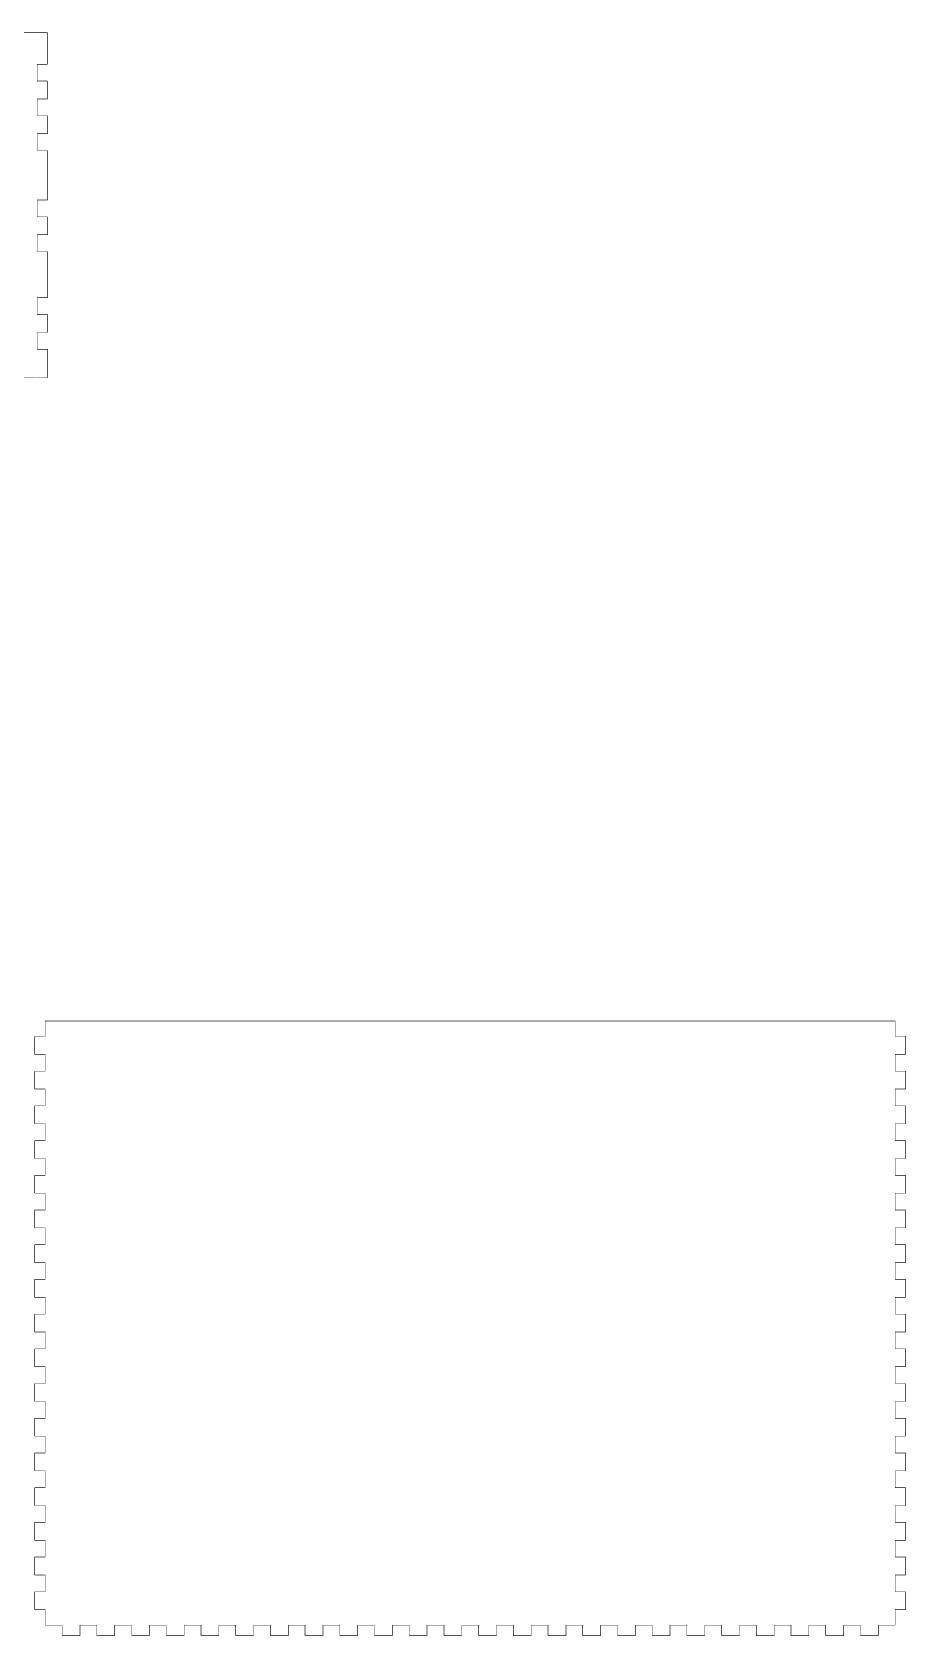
# Model space of a CAD drawing. Extents: x 1 to 1340, y 1 to 615.
# Drawn here: x 335 to 669, y 1 to 615 of the extents above; entities that cross this region are included whole.
import ezdxf

# ---------------------------------------------------------------- set-up
doc = ezdxf.new("R2010")
doc.units = 0
doc.layers.get('0').update_dxf_attribs({"linetype": 'CONTINUOUS'})

msp = doc.modelspace()

# ---------------------------------------------------------------- linework, layer by layer
at = {"color": 0, "const_width": 0.2}
for points in [[(337, 614.691), (330.54, 614.691)], [(341, 614.691), (337, 614.691)], [(341.1, 610.591), (341.1, 614.592)], [(341.1, 602.583), (341.1, 610.588)], [(337.1, 595.944), (337.1, 602.583), (337.1, 602.566), (337.07, 602.513), (337.016, 602.481), (336.999, 602.481)], [(336.999, 602.481), (341, 602.481), (341.016, 602.481), (341.07, 602.513), (341.1, 602.566), (341.1, 602.583)], [(341, 596.043), (336.999, 596.043), (337.016, 596.043), (337.07, 596.015), (337.1, 595.962), (337.1, 595.944)], [(341.1, 595.944), (341.1, 595.962), (341.07, 596.015), (341.016, 596.043), (341, 596.043)], [(341.1, 589.305), (341.1, 595.944)], [(337.1, 582.665), (337.1, 589.305), (337.1, 589.287), (337.07, 589.234), (337.016, 589.202), (336.999, 589.202)], [(336.999, 589.202), (341, 589.202), (341.016, 589.202), (341.07, 589.234), (341.1, 589.287), (341.1, 589.305)], [(341, 582.764), (336.999, 582.764), (337.016, 582.764), (337.07, 582.736), (337.1, 582.683), (337.1, 582.665)], [(341.1, 582.665), (341.1, 582.683), (341.07, 582.736), (341.016, 582.764), (341, 582.764)], [(341.1, 576.026), (341.1, 582.665)], [(337.1, 569.387), (337.1, 576.026), (337.1, 576.009), (337.07, 575.956), (337.016, 575.924), (336.999, 575.924)], [(336.999, 575.924), (341, 575.924), (341.016, 575.924), (341.07, 575.956), (341.1, 576.009), (341.1, 576.026)], [(341, 569.486), (336.999, 569.486), (337.016, 569.486), (337.07, 569.457), (337.1, 569.405), (337.1, 569.387)], [(341.1, 569.387), (341.1, 569.405), (341.07, 569.457), (341.016, 569.486), (341, 569.486)], [(341.1, 561.379), (341.1, 569.387)], [(341.1, 557.378), (341.1, 561.379)], [(341.1, 557.378), (341.1, 561.379)], [(341.1, 550.64), (341.1, 557.378)], [(337.1, 544.001), (337.1, 550.64), (337.1, 550.623), (337.07, 550.57), (337.016, 550.541), (336.999, 550.541)], [(336.999, 550.541), (341, 550.541), (341.016, 550.541), (341.07, 550.57), (341.1, 550.623), (341.1, 550.64)], [(341, 544.103), (336.999, 544.103), (337.016, 544.103), (337.07, 544.072), (337.1, 544.019), (337.1, 544.001)], [(341.1, 544.001), (341.1, 544.019), (341.07, 544.072), (341.016, 544.103), (341, 544.103)], [(341.1, 537.362), (341.1, 544.001)], [(337.1, 530.722), (337.1, 537.362), (337.1, 537.344), (337.07, 537.291), (337.016, 537.263), (336.999, 537.263)], [(336.999, 537.263), (341, 537.263), (341.016, 537.263), (341.07, 537.291), (341.1, 537.344), (341.1, 537.362)], [(341, 530.825), (336.999, 530.825), (337.016, 530.825), (337.07, 530.793), (337.1, 530.74), (337.1, 530.722)], [(341.1, 530.722), (341.1, 530.74), (341.07, 530.793), (341.016, 530.825), (341, 530.825)], [(341.1, 523.984), (341.1, 530.722)], [(341.1, 519.987), (341.1, 523.984)], [(341.1, 519.987), (341.1, 523.984)], [(341.1, 513.246), (341.1, 519.984)], [(337.1, 506.607), (337.1, 513.246), (337.1, 513.228), (337.07, 513.175), (337.016, 513.147), (336.999, 513.147)], [(336.999, 513.147), (341, 513.147), (341.016, 513.147), (341.07, 513.175), (341.1, 513.228), (341.1, 513.246)], [(341, 506.709), (336.999, 506.709), (337.016, 506.709), (337.07, 506.677), (337.1, 506.624), (337.1, 506.607)], [(341.1, 506.607), (341.1, 506.624), (341.07, 506.677), (341.016, 506.709), (341, 506.709)], [(341.1, 499.967), (341.1, 506.607)], [(337.1, 493.328), (337.1, 499.967), (337.1, 499.95), (337.07, 499.897), (337.016, 499.868), (336.999, 499.868)], [(336.999, 499.868), (341, 499.868), (341.016, 499.868), (341.07, 499.897), (341.1, 499.95), (341.1, 499.967)], [(341, 493.43), (336.999, 493.43), (337.016, 493.43), (337.07, 493.399), (337.1, 493.346), (337.1, 493.328)], [(341.1, 493.328), (341.1, 493.346), (341.07, 493.399), (341.016, 493.43), (341, 493.43)], [(341.1, 486.593), (341.1, 493.328)], [(341.1, 482.593), (341.1, 486.593)], [(330.512, 482.491), (336.972, 482.491)], [(337, 482.491), (341, 482.491)], [(340.271, 236.472), (340.253, 236.472), (340.199, 236.442), (340.17, 236.389), (340.17, 236.371)], [(340.17, 236.371), (340.17, 230.431)], [(665.272, 236.472), (340.271, 236.472)], [(665.371, 236.371), (665.371, 236.389), (665.342, 236.442), (665.289, 236.472), (665.272, 236.472)], [(665.371, 230.431), (665.371, 236.371)], [(340.271, 230.532), (336.27, 230.532), (336.252, 230.532), (336.199, 230.503), (336.17, 230.449), (336.17, 230.431)], [(336.17, 230.431), (336.17, 223.792), (336.17, 223.775), (336.199, 223.722), (336.252, 223.691), (336.27, 223.691)], [(340.17, 230.431), (340.17, 230.449), (340.199, 230.503), (340.253, 230.532), (340.271, 230.532)], [(669.272, 230.532), (665.272, 230.532), (665.289, 230.532), (665.342, 230.503), (665.371, 230.449), (665.371, 230.431)], [(669.371, 223.792), (669.371, 230.431), (669.371, 230.449), (669.343, 230.503), (669.29, 230.532), (669.272, 230.532)], [(336.27, 223.691), (340.271, 223.691), (340.253, 223.691), (340.199, 223.722), (340.17, 223.775), (340.17, 223.792)], [(340.17, 223.792), (340.17, 217.153)], [(665.371, 223.792), (665.371, 223.775), (665.342, 223.722), (665.289, 223.691), (665.272, 223.691)], [(665.272, 223.691), (669.272, 223.691), (669.29, 223.691), (669.343, 223.722), (669.371, 223.775), (669.371, 223.792)], [(665.371, 217.153), (665.371, 223.792)], [(340.271, 217.253), (336.27, 217.253), (336.252, 217.253), (336.199, 217.224), (336.17, 217.171), (336.17, 217.153)], [(336.17, 217.153), (336.17, 210.513), (336.17, 210.497), (336.199, 210.443), (336.252, 210.413), (336.27, 210.413)], [(340.17, 217.153), (340.17, 217.171), (340.199, 217.224), (340.253, 217.253), (340.271, 217.253)], [(669.272, 217.253), (665.272, 217.253), (665.289, 217.253), (665.342, 217.224), (665.371, 217.171), (665.371, 217.153)], [(669.371, 210.513), (669.371, 217.153), (669.371, 217.171), (669.343, 217.224), (669.29, 217.253), (669.272, 217.253)], [(336.27, 210.413), (340.271, 210.413), (340.253, 210.413), (340.199, 210.443), (340.17, 210.497), (340.17, 210.513)], [(340.17, 210.513), (340.17, 203.874)], [(665.371, 210.513), (665.371, 210.497), (665.342, 210.443), (665.289, 210.413), (665.272, 210.413)], [(665.272, 210.413), (669.272, 210.413), (669.29, 210.413), (669.343, 210.443), (669.371, 210.497), (669.371, 210.513)], [(665.371, 203.874), (665.371, 210.513)], [(340.271, 203.974), (336.27, 203.974), (336.252, 203.974), (336.199, 203.945), (336.17, 203.892), (336.17, 203.874)], [(336.17, 203.874), (336.17, 197.235), (336.17, 197.218), (336.199, 197.164), (336.252, 197.134), (336.27, 197.134)], [(340.17, 203.874), (340.17, 203.892), (340.199, 203.945), (340.253, 203.974), (340.271, 203.974)], [(669.272, 203.974), (665.272, 203.974), (665.289, 203.974), (665.342, 203.945), (665.371, 203.892), (665.371, 203.874)], [(669.371, 197.235), (669.371, 203.874), (669.371, 203.892), (669.343, 203.945), (669.29, 203.974), (669.272, 203.974)], [(336.27, 197.134), (340.271, 197.134), (340.253, 197.134), (340.199, 197.164), (340.17, 197.218), (340.17, 197.235)], [(340.17, 197.235), (340.17, 190.595)], [(665.371, 197.235), (665.371, 197.218), (665.342, 197.164), (665.289, 197.134), (665.272, 197.134)], [(665.272, 197.134), (669.272, 197.134), (669.29, 197.134), (669.343, 197.164), (669.371, 197.218), (669.371, 197.235)], [(665.371, 190.595), (665.371, 197.235)], [(340.271, 190.696), (336.27, 190.696), (336.252, 190.696), (336.199, 190.667), (336.17, 190.613), (336.17, 190.595)], [(336.17, 190.595), (336.17, 183.956), (336.17, 183.939), (336.199, 183.885), (336.252, 183.855), (336.27, 183.855)], [(340.17, 190.595), (340.17, 190.613), (340.199, 190.667), (340.253, 190.696), (340.271, 190.696)], [(669.272, 190.696), (665.272, 190.696), (665.289, 190.696), (665.342, 190.667), (665.371, 190.613), (665.371, 190.595)], [(669.371, 183.956), (669.371, 190.595), (669.371, 190.613), (669.343, 190.667), (669.29, 190.696), (669.272, 190.696)], [(336.27, 183.855), (340.271, 183.855), (340.253, 183.855), (340.199, 183.885), (340.17, 183.939), (340.17, 183.956)], [(340.17, 183.956), (340.17, 177.316)], [(665.371, 183.956), (665.371, 183.939), (665.342, 183.885), (665.289, 183.855), (665.272, 183.855)], [(665.272, 183.855), (669.272, 183.855), (669.29, 183.855), (669.343, 183.885), (669.371, 183.939), (669.371, 183.956)], [(665.371, 177.316), (665.371, 183.956)], [(340.271, 177.417), (336.27, 177.417), (336.252, 177.417), (336.199, 177.388), (336.17, 177.334), (336.17, 177.316)], [(336.17, 177.316), (336.17, 170.677), (336.17, 170.66), (336.199, 170.607), (336.252, 170.576), (336.27, 170.576)], [(340.17, 177.316), (340.17, 177.334), (340.199, 177.388), (340.253, 177.417), (340.271, 177.417)], [(669.272, 177.417), (665.272, 177.417), (665.289, 177.417), (665.342, 177.388), (665.371, 177.334), (665.371, 177.316)], [(669.371, 170.677), (669.371, 177.316), (669.371, 177.334), (669.343, 177.388), (669.29, 177.417), (669.272, 177.417)], [(336.27, 170.576), (340.271, 170.576), (340.253, 170.576), (340.199, 170.607), (340.17, 170.66), (340.17, 170.677)], [(340.17, 170.677), (340.17, 164.037)], [(665.371, 170.677), (665.371, 170.66), (665.342, 170.607), (665.289, 170.576), (665.272, 170.576)], [(665.272, 170.576), (669.272, 170.576), (669.29, 170.576), (669.343, 170.607), (669.371, 170.66), (669.371, 170.677)], [(665.371, 164.037), (665.371, 170.677)], [(340.271, 164.138), (336.27, 164.138), (336.252, 164.138), (336.199, 164.109), (336.17, 164.055), (336.17, 164.037)], [(336.17, 164.037), (336.17, 157.398), (336.17, 157.382), (336.199, 157.328), (336.252, 157.298), (336.27, 157.298)], [(340.17, 164.037), (340.17, 164.055), (340.199, 164.109), (340.253, 164.138), (340.271, 164.138)], [(669.272, 164.138), (665.272, 164.138), (665.289, 164.138), (665.342, 164.109), (665.371, 164.055), (665.371, 164.037)], [(669.371, 157.398), (669.371, 164.037), (669.371, 164.055), (669.343, 164.109), (669.29, 164.138), (669.272, 164.138)], [(336.27, 157.298), (340.271, 157.298), (340.253, 157.298), (340.199, 157.328), (340.17, 157.382), (340.17, 157.398)], [(340.17, 157.398), (340.17, 150.759)], [(665.371, 157.398), (665.371, 157.382), (665.342, 157.328), (665.289, 157.298), (665.272, 157.298)], [(665.272, 157.298), (669.272, 157.298), (669.29, 157.298), (669.343, 157.328), (669.371, 157.382), (669.371, 157.398)], [(665.371, 150.759), (665.371, 157.398)], [(340.271, 150.859), (336.27, 150.859), (336.252, 150.859), (336.199, 150.83), (336.17, 150.777), (336.17, 150.759)], [(336.17, 150.759), (336.17, 144.119), (336.17, 144.103), (336.199, 144.049), (336.252, 144.019), (336.27, 144.019)], [(340.17, 150.759), (340.17, 150.777), (340.199, 150.83), (340.253, 150.859), (340.271, 150.859)], [(669.272, 150.859), (665.272, 150.859), (665.289, 150.859), (665.342, 150.83), (665.371, 150.777), (665.371, 150.759)], [(669.371, 144.119), (669.371, 150.759), (669.371, 150.777), (669.343, 150.83), (669.29, 150.859), (669.272, 150.859)], [(336.27, 144.019), (340.271, 144.019), (340.253, 144.019), (340.199, 144.049), (340.17, 144.103), (340.17, 144.119)], [(340.17, 144.119), (340.17, 137.48)], [(665.371, 144.119), (665.371, 144.103), (665.342, 144.049), (665.289, 144.019), (665.272, 144.019)], [(665.272, 144.019), (669.272, 144.019), (669.29, 144.019), (669.343, 144.049), (669.371, 144.103), (669.371, 144.119)], [(665.371, 137.48), (665.371, 144.119)], [(340.271, 137.581), (336.27, 137.581), (336.252, 137.581), (336.199, 137.552), (336.17, 137.498), (336.17, 137.48)], [(336.17, 137.48), (336.17, 130.841), (336.17, 130.824), (336.199, 130.77), (336.252, 130.74), (336.27, 130.74)], [(340.17, 137.48), (340.17, 137.498), (340.199, 137.552), (340.253, 137.581), (340.271, 137.581)], [(669.272, 137.581), (665.272, 137.581), (665.289, 137.581), (665.342, 137.552), (665.371, 137.498), (665.371, 137.48)], [(669.371, 130.841), (669.371, 137.48), (669.371, 137.498), (669.343, 137.552), (669.29, 137.581), (669.272, 137.581)], [(336.27, 130.74), (340.271, 130.74), (340.253, 130.74), (340.199, 130.77), (340.17, 130.824), (340.17, 130.841)], [(340.17, 130.841), (340.17, 124.201)], [(665.371, 130.841), (665.371, 130.824), (665.342, 130.77), (665.289, 130.74), (665.272, 130.74)], [(665.272, 130.74), (669.272, 130.74), (669.29, 130.74), (669.343, 130.77), (669.371, 130.824), (669.371, 130.841)], [(665.371, 124.201), (665.371, 130.841)], [(340.271, 124.302), (336.27, 124.302), (336.252, 124.302), (336.199, 124.273), (336.17, 124.219), (336.17, 124.201)], [(336.17, 124.201), (336.17, 117.562), (336.17, 117.545), (336.199, 117.492), (336.252, 117.461), (336.27, 117.461)], [(340.17, 124.201), (340.17, 124.219), (340.199, 124.273), (340.253, 124.302), (340.271, 124.302)], [(669.272, 124.302), (665.272, 124.302), (665.289, 124.302), (665.342, 124.273), (665.371, 124.219), (665.371, 124.201)], [(669.371, 117.562), (669.371, 124.201), (669.371, 124.219), (669.343, 124.273), (669.29, 124.302), (669.272, 124.302)], [(336.27, 117.461), (340.271, 117.461), (340.253, 117.461), (340.199, 117.492), (340.17, 117.545), (340.17, 117.562)], [(340.17, 117.562), (340.17, 110.923)], [(665.371, 117.562), (665.371, 117.545), (665.342, 117.492), (665.289, 117.461), (665.272, 117.461)], [(665.272, 117.461), (669.272, 117.461), (669.29, 117.461), (669.343, 117.492), (669.371, 117.545), (669.371, 117.562)], [(665.371, 110.923), (665.371, 117.562)], [(340.271, 111.023), (336.27, 111.023), (336.252, 111.023), (336.199, 110.994), (336.17, 110.94), (336.17, 110.923)], [(336.17, 110.923), (336.17, 104.283), (336.17, 104.267), (336.199, 104.213), (336.252, 104.182), (336.27, 104.182)], [(340.17, 110.923), (340.17, 110.94), (340.199, 110.994), (340.253, 111.023), (340.271, 111.023)], [(669.272, 111.023), (665.272, 111.023), (665.289, 111.023), (665.342, 110.994), (665.371, 110.94), (665.371, 110.923)], [(669.371, 104.283), (669.371, 110.923), (669.371, 110.94), (669.343, 110.994), (669.29, 111.023), (669.272, 111.023)], [(336.27, 104.182), (340.271, 104.182), (340.253, 104.182), (340.199, 104.213), (340.17, 104.267), (340.17, 104.283)], [(340.17, 104.283), (340.17, 97.6436)], [(665.371, 104.283), (665.371, 104.267), (665.342, 104.213), (665.289, 104.182), (665.272, 104.182)], [(665.272, 104.182), (669.272, 104.182), (669.29, 104.182), (669.343, 104.213), (669.371, 104.267), (669.371, 104.283)], [(665.371, 97.6436), (665.371, 104.283)], [(340.271, 97.7441), (336.27, 97.7441), (336.252, 97.7441), (336.199, 97.7152), (336.17, 97.6616), (336.17, 97.6436)], [(336.17, 97.6436), (336.17, 91.0043), (336.17, 90.9877), (336.199, 90.9341), (336.252, 90.9038), (336.27, 90.9038)], [(340.17, 97.6436), (340.17, 97.6616), (340.199, 97.7152), (340.253, 97.7441), (340.271, 97.7441)], [(669.272, 97.7441), (665.272, 97.7441), (665.289, 97.7441), (665.342, 97.7152), (665.371, 97.6616), (665.371, 97.6436)], [(669.371, 91.0043), (669.371, 97.6436), (669.371, 97.6616), (669.343, 97.7152), (669.29, 97.7441), (669.272, 97.7441)], [(336.27, 90.9038), (340.271, 90.9038), (340.253, 90.9038), (340.199, 90.9341), (340.17, 90.9877), (340.17, 91.0043)], [(340.17, 91.0043), (340.17, 84.365)], [(665.371, 91.0043), (665.371, 90.9877), (665.342, 90.9341), (665.289, 90.9038), (665.272, 90.9038)], [(665.272, 90.9038), (669.272, 90.9038), (669.29, 90.9038), (669.343, 90.9341), (669.371, 90.9877), (669.371, 91.0043)], [(665.371, 84.365), (665.371, 91.0043)], [(340.271, 84.4656), (336.27, 84.4656), (336.252, 84.4656), (336.199, 84.4367), (336.17, 84.3827), (336.17, 84.365)], [(336.17, 84.365), (336.17, 77.7254), (336.17, 77.7088), (336.199, 77.6552), (336.252, 77.6249), (336.27, 77.6249)], [(340.17, 84.365), (340.17, 84.3827), (340.199, 84.4367), (340.253, 84.4656), (340.271, 84.4656)], [(669.272, 84.4656), (665.272, 84.4656), (665.289, 84.4656), (665.342, 84.4367), (665.371, 84.3827), (665.371, 84.365)], [(669.371, 77.7254), (669.371, 84.365), (669.371, 84.3827), (669.343, 84.4367), (669.29, 84.4656), (669.272, 84.4656)], [(336.27, 77.6249), (340.271, 77.6249), (340.253, 77.6249), (340.199, 77.6552), (340.17, 77.7088), (340.17, 77.7254)], [(340.17, 77.7254), (340.17, 71.0861)], [(665.371, 77.7254), (665.371, 77.7088), (665.342, 77.6552), (665.289, 77.6249), (665.272, 77.6249)], [(665.272, 77.6249), (669.272, 77.6249), (669.29, 77.6249), (669.343, 77.6552), (669.371, 77.7088), (669.371, 77.7254)], [(665.371, 71.0861), (665.371, 77.7254)], [(340.271, 71.1867), (336.27, 71.1867), (336.252, 71.1867), (336.199, 71.1577), (336.17, 71.1041), (336.17, 71.0861)], [(336.17, 71.0861), (336.17, 64.4469), (336.17, 64.4303), (336.199, 64.3763), (336.252, 64.346), (336.27, 64.346)], [(340.17, 71.0861), (340.17, 71.1041), (340.199, 71.1577), (340.253, 71.1867), (340.271, 71.1867)], [(669.272, 71.1867), (665.272, 71.1867), (665.289, 71.1867), (665.342, 71.1577), (665.371, 71.1041), (665.371, 71.0861)], [(669.371, 64.4469), (669.371, 71.0861), (669.371, 71.1041), (669.343, 71.1577), (669.29, 71.1867), (669.272, 71.1867)], [(336.27, 64.346), (340.271, 64.346), (340.253, 64.346), (340.199, 64.3763), (340.17, 64.4303), (340.17, 64.4469)], [(340.17, 64.4469), (340.17, 57.8072)], [(665.371, 64.4469), (665.371, 64.4303), (665.342, 64.3763), (665.289, 64.346), (665.272, 64.346)], [(665.272, 64.346), (669.272, 64.346), (669.29, 64.346), (669.343, 64.3763), (669.371, 64.4303), (669.371, 64.4469)], [(665.371, 57.8072), (665.371, 64.4469)], [(340.271, 57.9078), (336.27, 57.9078), (336.252, 57.9078), (336.199, 57.8788), (336.17, 57.8252), (336.17, 57.8072)], [(336.17, 57.8072), (336.17, 51.1679), (336.17, 51.1514), (336.199, 51.0977), (336.252, 51.0674), (336.27, 51.0674)], [(340.17, 57.8072), (340.17, 57.8252), (340.199, 57.8788), (340.253, 57.9078), (340.271, 57.9078)], [(669.272, 57.9078), (665.272, 57.9078), (665.289, 57.9078), (665.342, 57.8788), (665.371, 57.8252), (665.371, 57.8072)], [(669.371, 51.1679), (669.371, 57.8072), (669.371, 57.8252), (669.343, 57.8788), (669.29, 57.9078), (669.272, 57.9078)], [(336.27, 51.0674), (340.271, 51.0674), (340.253, 51.0674), (340.199, 51.0977), (340.17, 51.1514), (340.17, 51.1679)], [(340.17, 51.1679), (340.17, 44.5287)], [(665.371, 51.1679), (665.371, 51.1514), (665.342, 51.0977), (665.289, 51.0674), (665.272, 51.0674)], [(665.272, 51.0674), (669.272, 51.0674), (669.29, 51.0674), (669.343, 51.0977), (669.371, 51.1514), (669.371, 51.1679)], [(665.371, 44.5287), (665.371, 51.1679)], [(340.271, 44.6292), (336.27, 44.6292), (336.252, 44.6292), (336.199, 44.6003), (336.17, 44.5463), (336.17, 44.5287)], [(336.17, 44.5287), (336.17, 37.889), (336.17, 37.8725), (336.199, 37.8188), (336.252, 37.7885), (336.27, 37.7885)], [(340.17, 44.5287), (340.17, 44.5463), (340.199, 44.6003), (340.253, 44.6292), (340.271, 44.6292)], [(669.272, 44.6292), (665.272, 44.6292), (665.289, 44.6292), (665.342, 44.6003), (665.371, 44.5463), (665.371, 44.5287)], [(669.371, 37.889), (669.371, 44.5287), (669.371, 44.5463), (669.343, 44.6003), (669.29, 44.6292), (669.272, 44.6292)], [(336.27, 37.7885), (340.271, 37.7885), (340.253, 37.7885), (340.199, 37.8188), (340.17, 37.8725), (340.17, 37.889)], [(340.17, 37.889), (340.17, 31.2498)], [(665.371, 37.889), (665.371, 37.8725), (665.342, 37.8188), (665.289, 37.7885), (665.272, 37.7885)], [(665.272, 37.7885), (669.272, 37.7885), (669.29, 37.7885), (669.343, 37.8188), (669.371, 37.8725), (669.371, 37.889)], [(665.371, 31.2498), (665.371, 37.889)], [(340.271, 31.3504), (336.27, 31.3504), (336.252, 31.3504), (336.199, 31.3214), (336.17, 31.2677), (336.17, 31.2498)], [(336.17, 31.2498), (336.17, 24.6104), (336.17, 24.5938), (336.199, 24.5401), (336.252, 24.5098), (336.27, 24.5098)], [(340.17, 31.2498), (340.17, 31.2677), (340.199, 31.3214), (340.253, 31.3504), (340.271, 31.3504)], [(669.272, 31.3504), (665.272, 31.3504), (665.289, 31.3504), (665.342, 31.3214), (665.371, 31.2677), (665.371, 31.2498)], [(669.371, 24.6104), (669.371, 31.2498), (669.371, 31.2677), (669.343, 31.3214), (669.29, 31.3504), (669.272, 31.3504)], [(336.27, 24.5098), (340.271, 24.5098), (340.253, 24.5098), (340.199, 24.5401), (340.17, 24.5938), (340.17, 24.6104)], [(340.17, 24.6104), (340.17, 17.971)], [(665.371, 24.6104), (665.371, 24.5938), (665.342, 24.5401), (665.289, 24.5098), (665.272, 24.5098)], [(665.272, 24.5098), (669.272, 24.5098), (669.29, 24.5098), (669.343, 24.5401), (669.371, 24.5938), (669.371, 24.6104)], [(665.371, 17.971), (665.371, 24.6104)], [(340.271, 18.0716), (336.27, 18.0716), (336.252, 18.0716), (336.199, 18.0426), (336.17, 17.9889), (336.17, 17.971)], [(336.17, 17.971), (336.17, 11.3316), (336.17, 11.3151), (336.199, 11.2613), (336.252, 11.231), (336.27, 11.231)], [(340.17, 17.971), (340.17, 17.9889), (340.199, 18.0426), (340.253, 18.0716), (340.271, 18.0716)], [(669.272, 18.0716), (665.272, 18.0716), (665.289, 18.0716), (665.342, 18.0426), (665.371, 17.9889), (665.371, 17.971)], [(669.371, 11.3316), (669.371, 17.971), (669.371, 17.9889), (669.343, 18.0426), (669.29, 18.0716), (669.272, 18.0716)], [(336.27, 11.231), (340.271, 11.231), (340.253, 11.231), (340.199, 11.2613), (340.17, 11.3151), (340.17, 11.3316)], [(340.17, 11.3316), (340.17, 5.39228)], [(665.371, 11.3316), (665.371, 11.3151), (665.342, 11.2613), (665.289, 11.231), (665.272, 11.231)], [(665.272, 11.231), (669.272, 11.231), (669.29, 11.231), (669.343, 11.2613), (669.371, 11.3151), (669.371, 11.3316)], [(665.371, 5.39228), (665.371, 11.3316)], [(340.17, 5.39228), (340.17, 5.37573), (340.199, 5.32197), (340.253, 5.29167), (340.271, 5.29167)], [(340.3, 5.29167), (346.76, 5.29167)], [(346.76, 5.29167), (346.742, 5.29167), (346.688, 5.32197), (346.659, 5.37573), (346.659, 5.39228)], [(346.659, 5.39228), (346.659, 1.39182), (346.659, 1.37528), (346.688, 1.32154), (346.742, 1.29122), (346.76, 1.29122)], [(346.76, 1.29122), (353.399, 1.29122), (353.416, 1.29122), (353.469, 1.32154), (353.501, 1.37528), (353.501, 1.39182)], [(353.501, 1.39182), (353.501, 5.39228), (353.501, 5.37573), (353.469, 5.32197), (353.416, 5.29167), (353.399, 5.29167)], [(353.399, 5.29167), (360.038, 5.29167)], [(360.038, 5.29167), (360.02, 5.29167), (359.967, 5.32197), (359.939, 5.37573), (359.939, 5.39228)], [(359.939, 5.39228), (359.939, 1.39182), (359.939, 1.37528), (359.967, 1.32154), (360.02, 1.29122), (360.038, 1.29122)], [(360.038, 1.29122), (366.677, 1.29122), (366.695, 1.29122), (366.748, 1.32154), (366.78, 1.37528), (366.78, 1.39182)], [(366.78, 1.39182), (366.78, 5.39228), (366.78, 5.37573), (366.748, 5.32197), (366.695, 5.29167), (366.677, 5.29167)], [(366.677, 5.29167), (373.316, 5.29167)], [(373.316, 5.29167), (373.299, 5.29167), (373.246, 5.32197), (373.218, 5.37573), (373.218, 5.39228)], [(373.218, 5.39228), (373.218, 1.39182), (373.218, 1.37528), (373.246, 1.32154), (373.299, 1.29122), (373.316, 1.29122)], [(373.316, 1.29122), (379.956, 1.29122), (379.973, 1.29122), (380.026, 1.32154), (380.058, 1.37528), (380.058, 1.39182)], [(380.058, 1.39182), (380.058, 5.39228), (380.058, 5.37573), (380.026, 5.32197), (379.973, 5.29167), (379.956, 5.29167)], [(379.956, 5.29167), (386.595, 5.29167)], [(386.595, 5.29167), (386.577, 5.29167), (386.525, 5.32197), (386.496, 5.37573), (386.496, 5.39228)], [(386.496, 5.39228), (386.496, 1.39182), (386.496, 1.37528), (386.525, 1.32154), (386.577, 1.29122), (386.595, 1.29122)], [(386.595, 1.29122), (393.234, 1.29122), (393.252, 1.29122), (393.305, 1.32154), (393.337, 1.37528), (393.337, 1.39182)], [(393.337, 1.39182), (393.337, 5.39228), (393.337, 5.37573), (393.305, 5.32197), (393.252, 5.29167), (393.234, 5.29167)], [(393.234, 5.29167), (399.874, 5.29167)], [(399.874, 5.29167), (399.856, 5.29167), (399.803, 5.32197), (399.775, 5.37573), (399.775, 5.39228)], [(399.775, 5.39228), (399.775, 1.39182), (399.775, 1.37528), (399.803, 1.32154), (399.856, 1.29122), (399.874, 1.29122)], [(399.874, 1.29122), (406.513, 1.29122), (406.531, 1.29122), (406.583, 1.32154), (406.615, 1.37528), (406.615, 1.39182)], [(406.615, 1.39182), (406.615, 5.39228), (406.615, 5.37573), (406.583, 5.32197), (406.531, 5.29167), (406.513, 5.29167)], [(406.513, 5.29167), (413.152, 5.29167)], [(413.152, 5.29167), (413.135, 5.29167), (413.082, 5.32197), (413.053, 5.37573), (413.053, 5.39228)], [(413.053, 5.39228), (413.053, 1.39182), (413.053, 1.37528), (413.082, 1.32154), (413.135, 1.29122), (413.152, 1.29122)], [(413.152, 1.29122), (419.791, 1.29122), (419.809, 1.29122), (419.862, 1.32154), (419.894, 1.37528), (419.894, 1.39182)], [(419.894, 1.39182), (419.894, 5.39228), (419.894, 5.37573), (419.862, 5.32197), (419.809, 5.29167), (419.791, 5.29167)], [(419.791, 5.29167), (426.434, 5.29167)], [(426.434, 5.29167), (426.413, 5.29167), (426.36, 5.32197), (426.332, 5.37573), (426.332, 5.39228)], [(426.332, 5.39228), (426.332, 1.39182), (426.332, 1.37528), (426.36, 1.32154), (426.413, 1.29122), (426.434, 1.29122)], [(426.434, 1.29122), (433.074, 1.29122), (433.088, 1.29122), (433.141, 1.32154), (433.172, 1.37528), (433.172, 1.39182)], [(433.172, 1.39182), (433.172, 5.39228), (433.172, 5.37573), (433.141, 5.32197), (433.088, 5.29167), (433.074, 5.29167)], [(433.074, 5.29167), (439.713, 5.29167)], [(439.713, 5.29167), (439.695, 5.29167), (439.639, 5.32197), (439.611, 5.37573), (439.611, 5.39228)], [(439.611, 5.39228), (439.611, 1.39182), (439.611, 1.37528), (439.639, 1.32154), (439.695, 1.29122), (439.713, 1.29122)], [(439.713, 1.29122), (446.352, 1.29122), (446.366, 1.29122), (446.423, 1.32154), (446.451, 1.37528), (446.451, 1.39182)], [(446.451, 1.39182), (446.451, 5.39228), (446.451, 5.37573), (446.423, 5.32197), (446.366, 5.29167), (446.352, 5.29167)], [(446.352, 5.29167), (452.991, 5.29167)], [(452.991, 5.29167), (452.974, 5.29167), (452.917, 5.32197), (452.889, 5.37573), (452.889, 5.39228)], [(452.889, 5.39228), (452.889, 1.39182), (452.889, 1.37528), (452.917, 1.32154), (452.974, 1.29122), (452.991, 1.29122)], [(452.991, 1.29122), (459.631, 1.29122), (459.645, 1.29122), (459.701, 1.32154), (459.729, 1.37528), (459.729, 1.39182)], [(459.729, 1.39182), (459.729, 5.39228), (459.729, 5.37573), (459.701, 5.32197), (459.645, 5.29167), (459.631, 5.29167)], [(459.631, 5.29167), (466.27, 5.29167)], [(466.27, 5.29167), (466.252, 5.29167), (466.196, 5.32197), (466.168, 5.37573), (466.168, 5.39228)], [(466.168, 5.39228), (466.168, 1.39182), (466.168, 1.37528), (466.196, 1.32154), (466.252, 1.29122), (466.27, 1.29122)], [(466.27, 1.29122), (472.909, 1.29122), (472.923, 1.29122), (472.98, 1.32154), (473.008, 1.37528), (473.008, 1.39182)], [(473.008, 1.39182), (473.008, 5.39228), (473.008, 5.37573), (472.98, 5.32197), (472.923, 5.29167), (472.909, 5.29167)], [(472.909, 5.29167), (479.548, 5.29167)], [(479.548, 5.29167), (479.531, 5.29167), (479.474, 5.32197), (479.446, 5.37573), (479.446, 5.39228)], [(479.446, 5.39228), (479.446, 1.39182), (479.446, 1.37528), (479.474, 1.32154), (479.531, 1.29122), (479.548, 1.29122)], [(479.548, 1.29122), (486.188, 1.29122), (486.202, 1.29122), (486.258, 1.32154), (486.287, 1.37528), (486.287, 1.39182)], [(486.287, 1.39182), (486.287, 5.39228), (486.287, 5.37573), (486.258, 5.32197), (486.202, 5.29167), (486.188, 5.29167)], [(486.188, 5.29167), (492.827, 5.29167)], [(492.827, 5.29167), (492.809, 5.29167), (492.756, 5.32197), (492.725, 5.37573), (492.725, 5.39228)], [(492.725, 5.39228), (492.725, 1.39182), (492.725, 1.37528), (492.756, 1.32154), (492.809, 1.29122), (492.827, 1.29122)], [(492.827, 1.29122), (499.466, 1.29122), (499.484, 1.29122), (499.537, 1.32154), (499.565, 1.37528), (499.565, 1.39182)], [(499.565, 1.39182), (499.565, 5.39228), (499.565, 5.37573), (499.537, 5.32197), (499.484, 5.29167), (499.466, 5.29167)], [(499.466, 5.29167), (506.106, 5.29167)], [(506.106, 5.29167), (506.088, 5.29167), (506.035, 5.32197), (506.003, 5.37573), (506.003, 5.39228)], [(506.003, 5.39228), (506.003, 1.39182), (506.003, 1.37528), (506.035, 1.32154), (506.088, 1.29122), (506.106, 1.29122)], [(506.106, 1.29122), (512.745, 1.29122), (512.763, 1.29122), (512.815, 1.32154), (512.844, 1.37528), (512.844, 1.39182)], [(512.844, 1.39182), (512.844, 5.39228), (512.844, 5.37573), (512.815, 5.32197), (512.763, 5.29167), (512.745, 5.29167)], [(512.745, 5.29167), (519.384, 5.29167)], [(519.384, 5.29167), (519.366, 5.29167), (519.314, 5.32197), (519.282, 5.37573), (519.282, 5.39228)], [(519.282, 5.39228), (519.282, 1.39182), (519.282, 1.37528), (519.314, 1.32154), (519.366, 1.29122), (519.384, 1.29122)], [(519.384, 1.29122), (526.023, 1.29122), (526.041, 1.29122), (526.094, 1.32154), (526.126, 1.37528), (526.126, 1.39182)], [(526.126, 1.39182), (526.126, 5.39228), (526.126, 5.37573), (526.094, 5.32197), (526.041, 5.29167), (526.023, 5.29167)], [(526.023, 5.29167), (532.663, 5.29167)], [(532.663, 5.29167), (532.645, 5.29167), (532.592, 5.32197), (532.564, 5.37573), (532.564, 5.39228)], [(532.564, 5.39228), (532.564, 1.39182), (532.564, 1.37528), (532.592, 1.32154), (532.645, 1.29122), (532.663, 1.29122)], [(532.663, 1.29122), (539.302, 1.29122), (539.32, 1.29122), (539.373, 1.32154), (539.404, 1.37528), (539.404, 1.39182)], [(539.404, 1.39182), (539.404, 5.39228), (539.404, 5.37573), (539.373, 5.32197), (539.32, 5.29167), (539.302, 5.29167)], [(539.302, 5.29167), (545.941, 5.29167)], [(545.941, 5.29167), (545.924, 5.29167), (545.871, 5.32197), (545.842, 5.37573), (545.842, 5.39228)], [(545.842, 5.39228), (545.842, 1.39182), (545.842, 1.37528), (545.871, 1.32154), (545.924, 1.29122), (545.941, 1.29122)], [(545.941, 1.29122), (552.581, 1.29122), (552.598, 1.29122), (552.651, 1.32154), (552.683, 1.37528), (552.683, 1.39182)], [(552.683, 1.39182), (552.683, 5.39228), (552.683, 5.37573), (552.651, 5.32197), (552.598, 5.29167), (552.581, 5.29167)], [(552.581, 5.29167), (559.22, 5.29167)], [(559.22, 5.29167), (559.202, 5.29167), (559.149, 5.32197), (559.121, 5.37573), (559.121, 5.39228)], [(559.121, 5.39228), (559.121, 1.39182), (559.121, 1.37528), (559.149, 1.32154), (559.202, 1.29122), (559.22, 1.29122)], [(559.22, 1.29122), (565.859, 1.29122), (565.877, 1.29122), (565.93, 1.32154), (565.961, 1.37528), (565.961, 1.39182)], [(565.961, 1.39182), (565.961, 5.39228), (565.961, 5.37573), (565.93, 5.32197), (565.877, 5.29167), (565.859, 5.29167)], [(565.859, 5.29167), (572.498, 5.29167)], [(572.498, 5.29167), (572.481, 5.29167), (572.428, 5.32197), (572.4, 5.37573), (572.4, 5.39228)], [(572.4, 5.39228), (572.4, 1.39182), (572.4, 1.37528), (572.428, 1.32154), (572.481, 1.29122), (572.498, 1.29122)], [(572.498, 1.29122), (579.138, 1.29122), (579.155, 1.29122), (579.208, 1.32154), (579.24, 1.37528), (579.24, 1.39182)], [(579.24, 1.39182), (579.24, 5.39228), (579.24, 5.37573), (579.208, 5.32197), (579.155, 5.29167), (579.138, 5.29167)], [(579.138, 5.29167), (585.777, 5.29167)], [(585.777, 5.29167), (585.759, 5.29167), (585.706, 5.32197), (585.678, 5.37573), (585.678, 5.39228)], [(585.678, 5.39228), (585.678, 1.39182), (585.678, 1.37528), (585.706, 1.32154), (585.759, 1.29122), (585.777, 1.29122)], [(585.777, 1.29122), (592.416, 1.29122), (592.434, 1.29122), (592.487, 1.32154), (592.518, 1.37528), (592.518, 1.39182)], [(592.518, 1.39182), (592.518, 5.39228), (592.518, 5.37573), (592.487, 5.32197), (592.434, 5.29167), (592.416, 5.29167)], [(592.416, 5.29167), (599.055, 5.29167)], [(599.055, 5.29167), (599.038, 5.29167), (598.985, 5.32197), (598.957, 5.37573), (598.957, 5.39228)], [(598.957, 5.39228), (598.957, 1.39182), (598.957, 1.37528), (598.985, 1.32154), (599.038, 1.29122), (599.055, 1.29122)], [(599.055, 1.29122), (605.695, 1.29122), (605.712, 1.29122), (605.765, 1.32154), (605.797, 1.37528), (605.797, 1.39182)], [(605.797, 1.39182), (605.797, 5.39228), (605.797, 5.37573), (605.765, 5.32197), (605.712, 5.29167), (605.695, 5.29167)], [(605.695, 5.29167), (612.334, 5.29167)], [(612.334, 5.29167), (612.316, 5.29167), (612.263, 5.32197), (612.235, 5.37573), (612.235, 5.39228)], [(612.235, 5.39228), (612.235, 1.39182), (612.235, 1.37528), (612.263, 1.32154), (612.316, 1.29122), (612.334, 1.29122)], [(612.334, 1.29122), (618.973, 1.29122), (618.991, 1.29122), (619.044, 1.32154), (619.076, 1.37528), (619.076, 1.39182)], [(619.076, 1.39182), (619.076, 5.39228), (619.076, 5.37573), (619.044, 5.32197), (618.991, 5.29167), (618.973, 5.29167)], [(618.973, 5.29167), (625.613, 5.29167)], [(625.613, 5.29167), (625.595, 5.29167), (625.542, 5.32197), (625.514, 5.37573), (625.514, 5.39228)], [(625.514, 5.39228), (625.514, 1.39182), (625.514, 1.37528), (625.542, 1.32154), (625.595, 1.29122), (625.613, 1.29122)], [(625.613, 1.29122), (632.252, 1.29122), (632.27, 1.29122), (632.322, 1.32154), (632.354, 1.37528), (632.354, 1.39182)], [(632.354, 1.39182), (632.354, 5.39228), (632.354, 5.37573), (632.322, 5.32197), (632.27, 5.29167), (632.252, 5.29167)], [(632.252, 5.29167), (638.895, 5.29167)], [(638.895, 5.29167), (638.873, 5.29167), (638.821, 5.32197), (638.792, 5.37573), (638.792, 5.39228)], [(638.792, 5.39228), (638.792, 1.39182), (638.792, 1.37528), (638.821, 1.32154), (638.873, 1.29122), (638.895, 1.29122)], [(638.895, 1.29122), (645.534, 1.29122), (645.548, 1.29122), (645.601, 1.32154), (645.633, 1.37528), (645.633, 1.39182)], [(645.633, 1.39182), (645.633, 5.39228), (645.633, 5.37573), (645.601, 5.32197), (645.548, 5.29167), (645.534, 5.29167)], [(645.534, 5.29167), (652.173, 5.29167)], [(652.173, 5.29167), (652.156, 5.29167), (652.099, 5.32197), (652.071, 5.37573), (652.071, 5.39228)], [(652.071, 5.39228), (652.071, 1.39182), (652.071, 1.37528), (652.099, 1.32154), (652.156, 1.29122), (652.173, 1.29122)], [(652.173, 1.29122), (658.813, 1.29122), (658.827, 1.29122), (658.883, 1.32154), (658.911, 1.37528), (658.911, 1.39182)], [(658.911, 1.39182), (658.911, 5.39228), (658.911, 5.37573), (658.883, 5.32197), (658.827, 5.29167), (658.813, 5.29167)], [(658.813, 5.29167), (665.272, 5.29167)], [(665.272, 5.29167), (665.289, 5.29167), (665.342, 5.32197), (665.371, 5.37573), (665.371, 5.39228)]]:
    msp.add_lwpolyline(points, dxfattribs=at)

doc.saveas('drawing.dxf')
